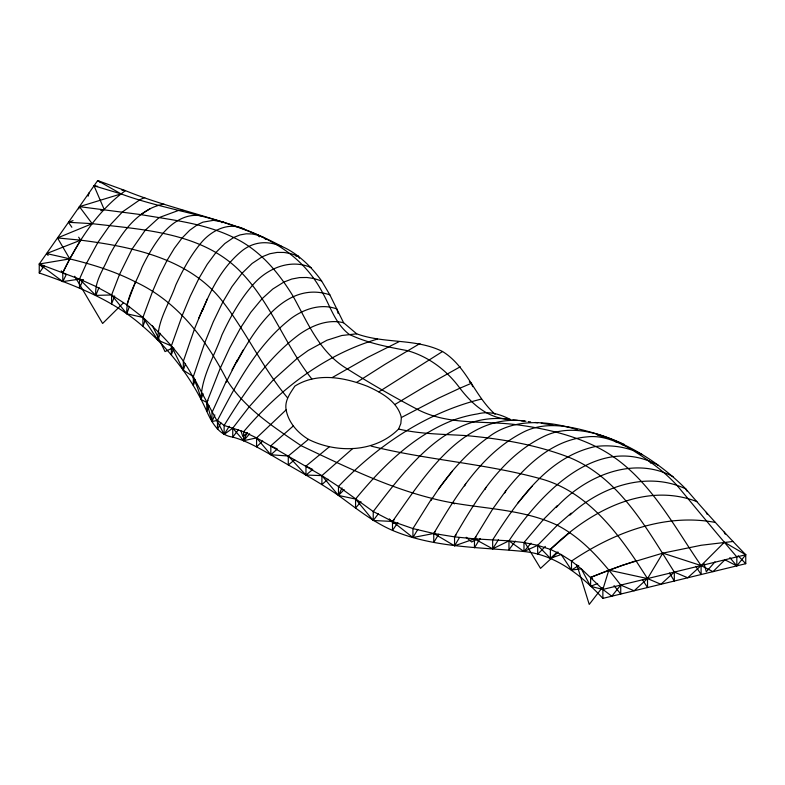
<?xml version="1.0" encoding="UTF-8"?>
<svg xmlns="http://www.w3.org/2000/svg" width="785" height="785" viewBox="0 0 785 785"><rect width="100%" height="100%" fill="white"/><g stroke="black" fill="none" stroke-linecap="round" stroke-linejoin="round"><path stroke-width="1.18" d="M495.08 414.225C474.385 395.807 466.849 366.458 442.544 351.513C415.638 338.099 384.581 344.007 356.684 333.821L343.604 322.763L329.847 294.846L321.614 280.961L313.892 278.508L306.866 277.488L299.487 277.586L291.775 279.038L283.768 282.119L272.778 289.027L261.925 298.859L250.847 312.263L240.71 327.62L229.828 347.598L220.153 368.479L206.818 402.469L206.818 411.418C211.852 422.791 219.152 435.39 232.752 437.098C246.362 440.777 258.608 447.921 270.825 454.75C293.423 468.233 316.787 480.459 338.472 495.433C355.84 508.062 372.62 521.819 392.5 530.395C434.154 547.979 479.831 547.057 523.978 551.512C555.957 554.799 581.754 575.68 602.87 598.376L745.75 563.699L745.75 554.74C725.016 533.466 705.116 511.418 685.766 488.888C660.489 463.346 629.079 443.751 594.637 433.281C571.127 426.402 544.849 420.397 521.946 432.878C481.234 454.162 456.458 495.276 433.752 533.496L433.752 542.445L438.746 534.212M622.063 444.683L624.438 444.536C599.092 432.859 569.086 423.282 542.435 437.147C501.497 457.576 476.76 498.681 454.554 536.861L454.554 545.82L474.464 538.853L508.965 540.845L523.978 542.553L537.676 545.33L550.373 549.392L561.157 554.514L571.5 561.079L581.322 568.86L602.87 589.417L611.809 596.207L620.739 585.08L634.133 590.791L647.527 578.584L662.805 553.131L701.162 545.261L733.072 541.464M401.361 417.522L400.831 423.586L398.584 429.052C375.24 452.602 336.853 453.593 308.417 439.355C297.613 432.751 288.458 422.624 286.132 409.849C284.396 400.801 290.224 393.187 294.895 386.083C317.189 372.11 344.517 377.349 367.537 386.338C381.441 392.618 397.553 401.478 401.361 417.522L438.472 398.191L459.892 388.212L471.343 383.306L472.717 386.681M202.344 310.968C211.263 288.409 223.401 265.585 242.761 250.219C271.473 228.808 305.296 257.686 321.614 280.961M43.509 265.389L42.9 267.754L39.25 272.964C76.076 285.711 113.266 300.253 142.919 326.364C170.07 349.639 192.246 378.723 206.818 411.418L209.036 405.757M236.825 362.101C254.468 329.258 285.377 280.019 329.847 294.846M226.129 382.256L237.462 359.873M88.116 196.162L89.156 192.757M78.686 208.888L79.422 206.651L121.067 193.905L125.443 190.657C176.821 211.616 232.851 219.839 281.903 246.5M185.505 363.681L183.337 370.245L193.355 376.555C203.305 396.082 214.148 414.99 224.127 434.399L232.752 428.149L249.277 406.699L273.455 379.724L296.858 358.686L308.191 350.453L326.962 340.229L341.76 335.509L356.684 333.821M195.259 379.852L193.355 385.504L193.355 376.555L204.816 342.643L213.255 321.84L222.901 301.891L231.997 286.574L242.045 273.259L252.063 263.495L262.229 256.754L269.824 253.741L277.134 252.417L284.111 252.456L290.774 253.604L298.202 256.185L299.527 258.245M203.06 393.717L201.058 399.457L206.818 402.469L211.97 421.516L217.474 420.397L224.127 425.45L243.625 431.721L256.577 437.902L321.909 475.622L338.472 486.474L373.238 511.535L392.5 521.446L412.93 528.58L433.752 533.496L454.554 536.861L474.464 538.853L492.666 548.833L508.965 540.845C539.629 494.471 597.463 432.133 658.429 465.407M173.799 348.049L171.356 354.879L171.356 345.93L182.336 315.197L190.255 296.22L199.037 278.204L207.24 264.28L216.111 252.289L224.844 243.527L233.626 237.512L240.043 234.921L246.215 233.812L252.103 233.959L257.725 235.117L263.868 237.61L265.585 239.307M311.478 267.793C290.303 258.069 266.282 268.735 252.24 285.632C239.494 300.312 230.162 317.444 221.929 334.95C214.599 355.693 201.205 377.261 201.058 399.457C193.159 365.731 167.637 340.101 142.919 317.415L126.787 313.784C125.914 297.181 136.433 282.561 141.957 267.44C147.708 255.419 154.449 243.87 162.848 233.488C172.376 222.116 187.046 212.441 202.481 216.16M129.466 306.405L126.787 313.784L111.607 294.964L95.799 286.437L79.481 279.126L39.25 264.015L97.683 180.579L125.443 190.657L121.812 190.098M160.366 333.311L157.873 340.14L171.356 345.93L183.337 370.245L183.337 361.296L194.611 328.611L202.873 308.603M145.421 319.623L142.919 326.364L142.919 317.415L152.525 291.559L159.522 275.388L167.117 260.296L174.378 248.286L182.061 238.041L189.725 230.25L197.437 224.716L202.952 222.145L213.559 220.32L223.98 222.283L221.596 222.597M244.616 229.289C228.376 221.007 210.135 231.124 199.989 244.243C189.931 256.597 182.483 270.717 175.761 285.083C169.55 303.157 157.432 320.604 157.873 340.14L142.919 317.415L126.787 304.835L135.471 281.933C107.614 267.597 76.979 260.208 46.55 253.584L48.101 255.4M114.679 295.965L111.607 303.923L111.607 294.964L119.497 274.514L131.988 249.208L145.215 230.24L159.1 217.573L178.391 210.488L183.317 210.458M99.028 287.467L95.799 295.396L79.481 279.126L62.79 281.599L39.25 264.015L39.25 272.964M430.975 500.526C445.988 476.701 464.671 454.436 487.642 437.804C513.262 417.404 547.793 420.74 577.142 429.601M238.503 429.64L232.752 437.098L232.752 428.149L243.625 440.67L246.922 432.986M214.855 414.951L211.97 421.516L211.97 412.557L226.826 379.969C206.239 339.571 177.665 301.479 135.471 281.933M198.644 318.533L207.338 298.869M83.269 279.597L79.481 288.085L79.481 279.126L86.585 263.211L97.87 242.447L109.861 225.324L122.509 211.842L140.201 199.567L144.734 197.506M435.312 531.661L433.752 533.496L412.93 537.529L392.5 521.446L373.238 520.494L355.566 499.054L338.472 495.433L342.024 487.897M484.914 489.604L485.964 487.387M464.671 485.905L465.691 483.766M504.814 492.941L505.864 490.772C526.156 465.152 552.817 439.737 587.033 436.882C607.551 434.429 624.634 446.361 642.277 454.554M61.24 270.835L62.79 272.65L66.234 274.622L62.79 281.599L62.79 272.65C77.126 243.203 95.093 214.472 121.067 193.905C190.048 219.515 283.925 219.143 322.547 292.628C330.632 307.112 335.411 323.773 349.099 334.292C367.547 343.192 387.731 346.901 407.69 350.709C428.934 356.783 446.93 370.491 459.892 388.212C471.451 403.264 485.984 416.737 505.638 419.004L507.807 419.484M62.79 272.65L69.767 258.903L80.688 240.161L78.647 237.188M220.919 422.86L217.474 429.346L217.474 420.397C236.766 383.335 257.333 344.664 290.95 318.514C303.864 308.966 321.114 303.138 336.824 308.947L338.178 313.5M206.818 402.469L207.927 400.379M232.046 369.843L243.114 350.12M459.451 537.607L454.554 545.82L433.752 533.496M417.826 529.394L412.93 537.529L412.93 528.58L431.868 498.347C473.227 509.396 517.982 506.796 557.281 525.234C583.559 538.912 602.949 562.011 620.739 585.08L620.739 594.039L614.047 585.63M556.192 507.532C584.491 476.564 633.024 455.084 673.098 476.672M480.145 538.51L474.464 547.802L474.464 538.853L492.774 508.896L505.864 490.772M229.298 426.245L224.127 434.399L224.127 425.45C244.753 392.009 267.253 358.264 299.154 334.498C311.871 325.559 327.875 318.798 343.604 322.763M498.495 539.638L492.666 548.833L492.666 539.884C517.56 501.134 547.557 456.723 595.668 446.479C608.238 444.938 621.014 446.165 632.965 450.413C648.94 460.422 664.365 471.5 677.102 485.503C696.933 509.377 716.617 533.349 736.821 556.908L736.821 565.867L724.918 559.803L713.006 571.647L701.103 565.583L662.805 553.131L622.387 565.259L590.614 577.387L590.614 586.336L602.87 589.417L745.75 554.74L724.388 542.239L701.103 565.583L687.709 577.78L674.315 572.079C646.29 528.04 618.943 476.966 567.634 456.791C535.468 444.673 501.291 438.815 467.163 435.685C444.251 434.154 421.074 434.272 398.584 429.052M569.939 515.127C599.799 487.122 646.575 470.362 685.766 488.888L686.875 491.057M397.858 522.574L392.5 530.395L392.5 521.446C423.292 478.055 463.464 411.88 525.97 421.211M44.117 266.017L42.9 267.754L39.25 264.015L69.767 258.903L57.511 237.943L92.159 223.666C144.155 229.75 203.835 232.517 242.045 273.259C271.581 304.276 285.455 345.871 311.841 378.969M515.372 541.14L508.965 549.794L508.965 540.845L523.978 551.512L537.676 545.33L557.281 525.234L571.274 513.115M378.399 513.714L373.238 520.494L373.238 511.535C405.717 469.008 449.157 409.829 510.397 419.543M602.301 587.533L589.231 604.421L576.887 564.827M438.491 489.026L452.484 471M745.75 554.74L736.821 565.867L729.824 557.605M454.554 536.861L456.085 535.046M518.012 502.92L532.024 486.327M531.013 543.171L523.978 551.512L523.978 542.553L543.534 519.405L557.458 505.452M361.002 501.713L355.566 508.013L355.566 499.054C382.06 466.869 412.939 436.028 452.396 420.475C460.56 417.492 468.979 415.255 477.574 413.911C489.359 410.781 500.477 414.333 511.006 419.798M474.464 538.853L476.063 537.028M377.487 339.071C324.352 354.722 279.018 389.87 243.625 431.721L243.625 440.67L249.659 433.781M714.958 561.913L706.314 571.745L704.017 563.601M545.339 546.419L537.676 554.279L537.676 545.33L550.373 558.341L561.157 554.514L571.5 570.038L581.322 568.86L590.614 586.336L597.689 583.451M243.625 440.67L256.577 437.902L270.825 454.75L288.281 456.016L305.964 475.043L321.909 475.622L338.472 495.433L344.164 489.634M392.5 521.446L394.188 519.758M123.363 302.892L102.619 323.469L74.722 276.251M262.72 440.944L256.577 446.851L256.577 437.902L286.132 409.849M558.155 552.11L540.531 568.369L524.714 542.347M293.227 426.029L270.825 445.801L270.825 454.75L277.34 449.02L270.825 445.801M557.242 552.1L550.373 558.341L550.373 549.392C587.916 512.527 643.602 481.146 696.903 501.605M328.002 479.193L321.909 484.571L321.909 475.622L352.897 448.392M550.373 549.392L569.616 532.593M164.026 204.159C149.219 206.455 136.982 216.405 127.553 227.513C120.252 236.403 114.227 246.225 108.899 256.401C103.865 269.049 94.357 281.216 95.799 295.396L111.607 294.964L126.787 304.835M308.417 439.355L288.281 456.016L288.281 464.975L294.679 459.804M329.278 446.842L305.964 466.094L305.964 475.043L312.734 469.459L305.964 466.094M378.9 391.803L442.544 351.513M247.55 432.79L242.84 436.548L240.887 430.739M356.557 382.442L385.062 364.309L419.995 343.506M394.816 404.53L424.214 386.917L460.275 366.762M71.857 227.257L68.462 222.292L92.159 223.666L79.422 206.651L140.819 214.599L150.161 208.692M578.751 565.514L571.5 570.038L571.5 561.079C613.114 532.946 664.453 512.88 715.282 522.427M332.192 377.585L367.763 357.361L399.163 341.632M477.025 539.099L471.648 542.003L466.221 537.274M172.71 347.951L165.036 351.582L152.368 325.569M395.571 522.535L393.373 523.458L389.37 518.846M46.55 253.584L80.688 240.161C132.086 246.775 189.577 258.294 222.901 301.891C246.608 332.408 262.739 368.243 287.546 397.838M68.462 222.292L73.074 220.634M100.725 210.665L104.179 209.418L94.033 185.8L97.654 186.359M642.385 579.615L647.527 587.533L647.527 578.584L635.958 560.745L608.836 570.136L590.614 577.387L592.636 578.545M481.411 399.074C426.157 412.665 377.33 445.556 338.472 486.474L338.472 495.433M295.866 256.077L298.202 256.185M57.511 237.943L80.688 240.161M512.782 419.818L517.541 420.367M521.103 420.78L524.674 421.192M528.246 421.594L530.611 421.888M535.35 422.477L537.715 422.762M541.267 423.203L552.944 425.146M140.819 214.599C172.2 220.026 204.669 223.303 233.626 237.512C259.707 249.699 278.547 272.405 293.247 296.514C307.838 322.969 319.799 352.691 347.147 368.832C369.892 383.217 393.226 396.67 417.041 409.191C447.322 425.205 482.137 420.593 514.94 424.508C542.68 428.07 570.401 434.134 595.668 446.479C645.427 470.539 671.106 522.084 701.103 565.583L701.103 574.532L695.893 566.397M597.316 435.135L604.254 436.823M431.868 498.347C386.161 486.847 343.506 465.711 301.077 445.684C273.916 427.158 244.596 408.426 226.826 379.969M79.481 279.126L83.033 280.127M371.158 446.115C426.618 459.941 484.296 463.415 539.56 478.467C582.666 489.703 612.153 525.381 635.958 560.745M94.033 185.8L121.067 193.905L97.683 180.579L100.657 182.62M452.464 502.606L454.505 503.842M469.332 381.922L471.343 383.306M257.725 235.117L259.384 236.805M614.822 440.689L616.47 442.387M738.145 555.731L745.75 563.699M649.44 461.266L650.853 463.228M669.468 573.05L674.315 581.037L674.315 572.079L660.921 584.285L647.527 578.584L608.836 570.136L602.87 589.417L602.87 598.376M724.212 532.063L725.252 534.222M706.255 512.369L707.256 514.489"/></g></svg>
